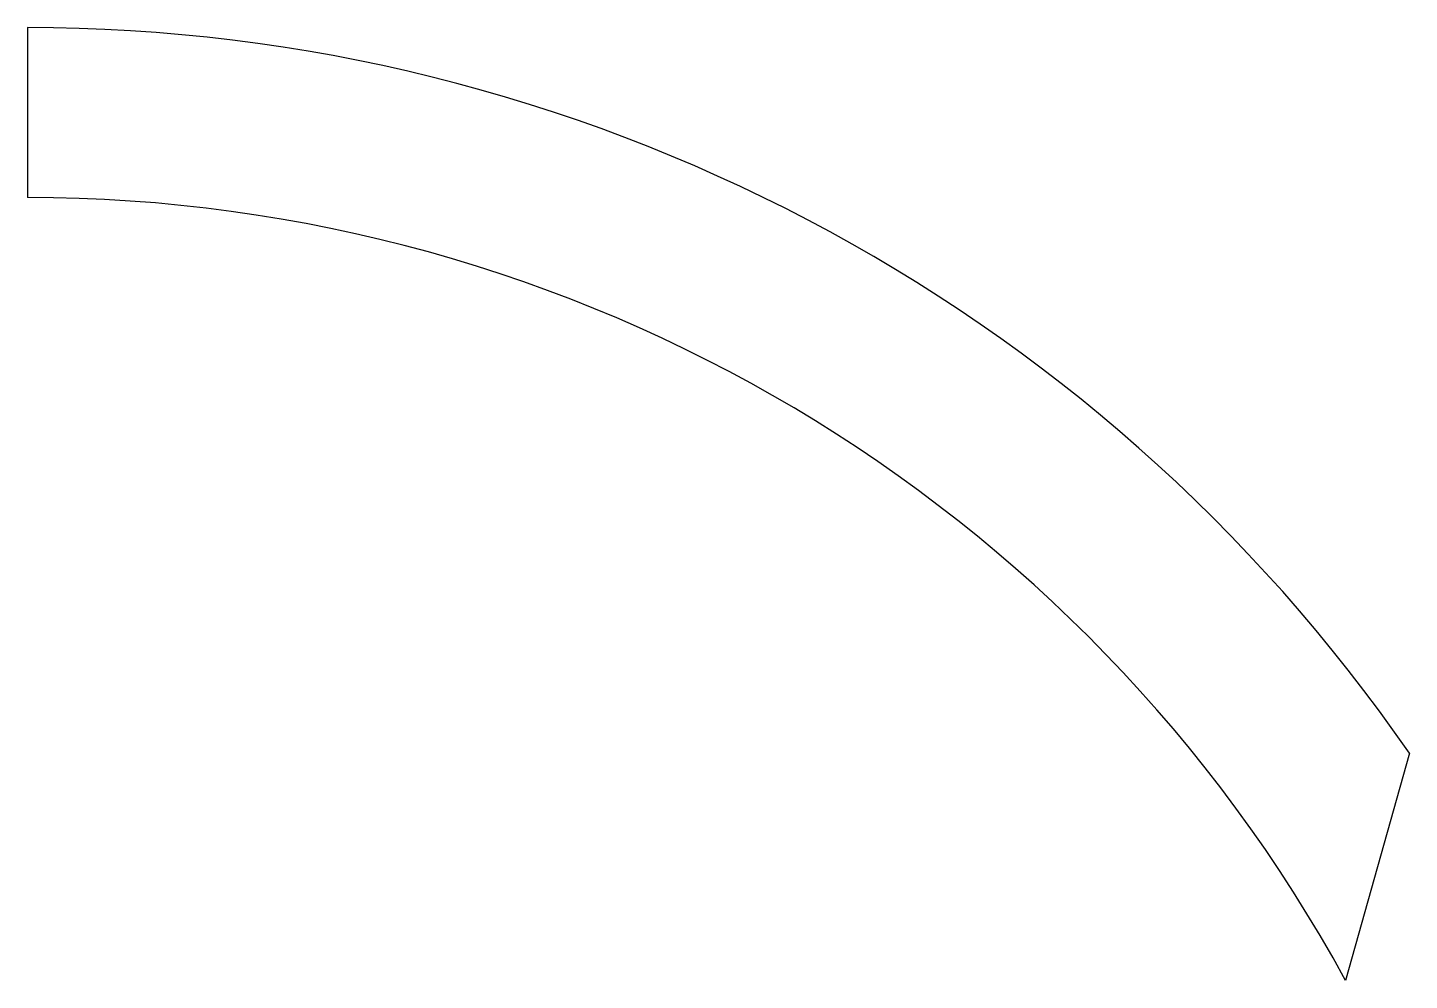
# Model space of a CAD drawing. Header units: millimetres. Extents: x 0 to 7.16, y 6.63 to 11.56.
import ezdxf

# ---------------------------------------------------------------- set-up
doc = ezdxf.new("R2010")
doc.units = ezdxf.units.MM

msp = doc.modelspace()

# ---------------------------------------------------------------- linework, layer by layer
at = {"color": 7, "linetype": 'Continuous'}
for p, q in [((0, 11.564), (0, 10.684)), ((7.155, 7.8058), (6.8242, 6.6295))]:
    msp.add_line(p, q, dxfattribs=at)
for centre, radius, start in [((0, 2.874), 8.69, 34.57741), ((0, 2.9138), 7.7703, 28.5679)]:
    msp.add_arc(centre, radius, start, 90, dxfattribs=at)

doc.saveas('drawing.dxf')
